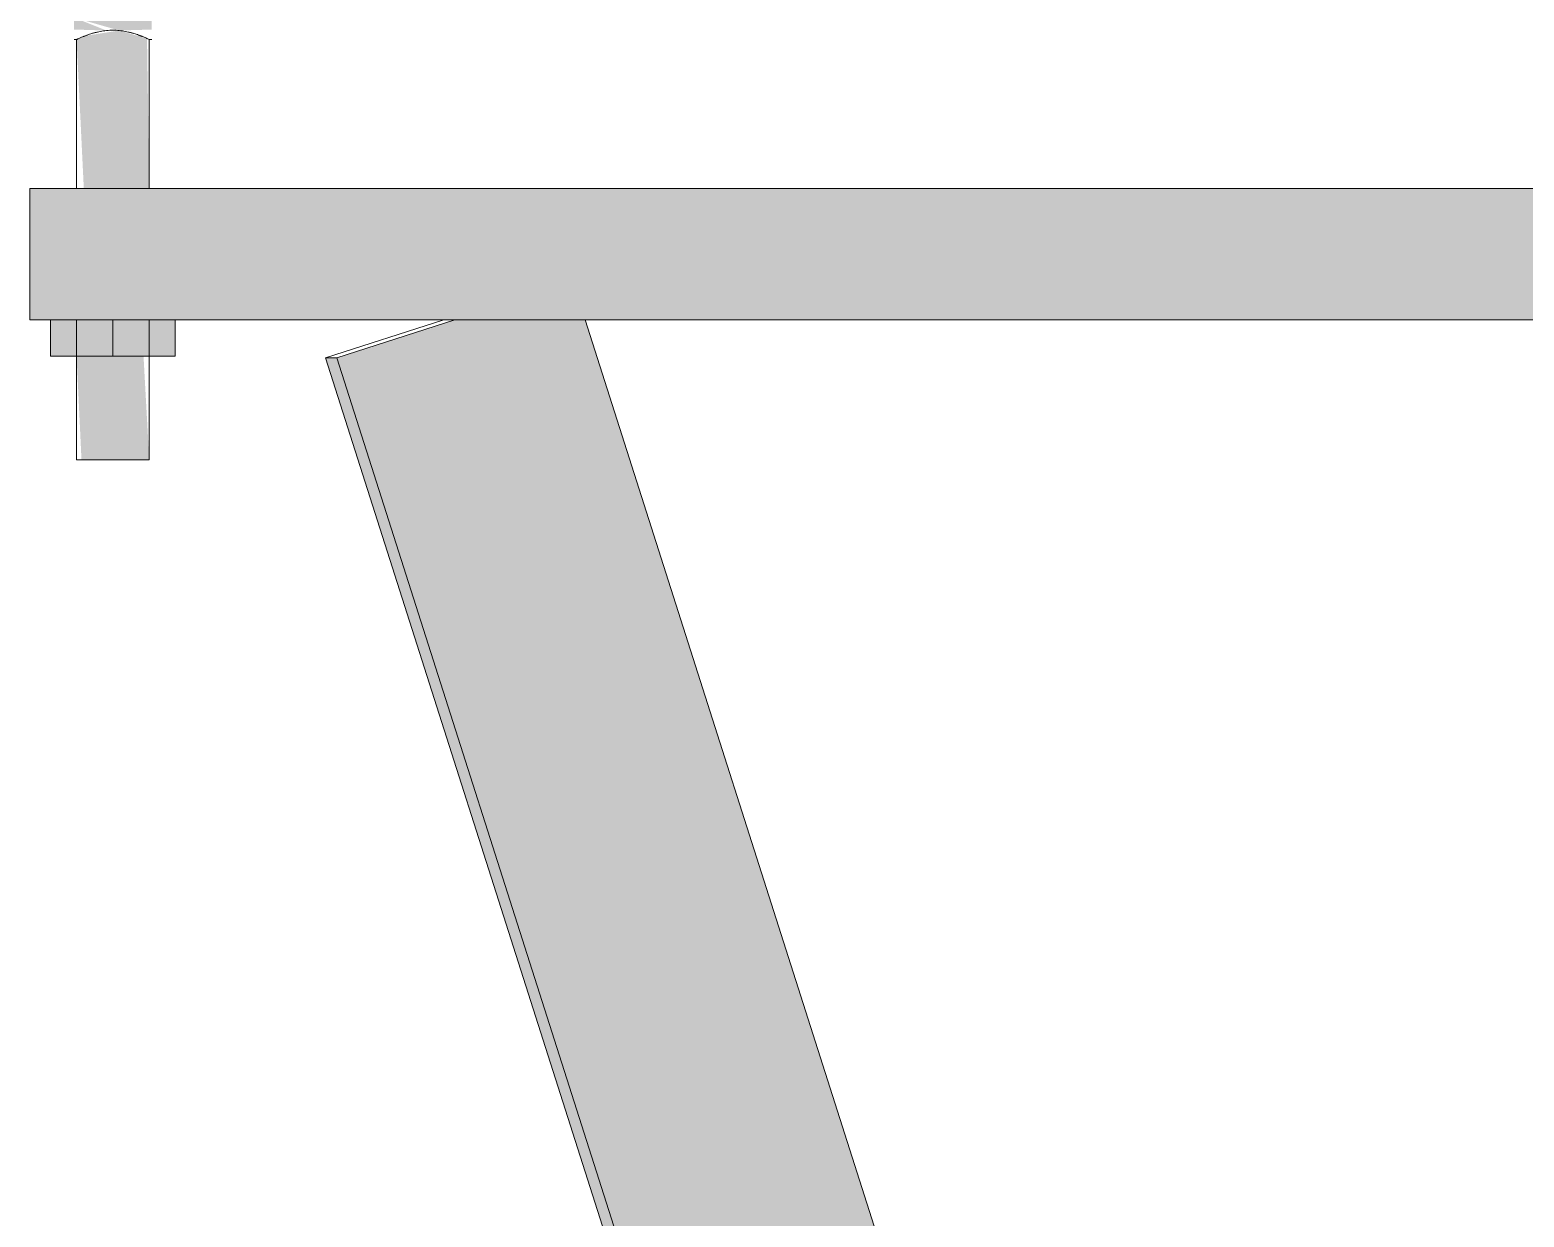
# Model space of a CAD drawing. Header units: inches. Extents: x -55396 to -733, y -290 to 853.
# Drawn here: x -25004.61 to -24986.61, y 270.57 to 284.87 of the extents above; entities that cross this region are included whole.
import ezdxf

# ---------------------------------------------------------------- set-up
doc = ezdxf.new("R2010")
doc.units = ezdxf.units.IN
doc.header["$MEASUREMENT"] = 0
doc.layers.add('Q-SPCQ', color=91, linetype='Continuous', lineweight=9)

# ---------------------------------------------------------------- blocks, each defined once
blk = doc.blocks.new('Basketball_Backstop-Performance_Sports_Systems-3103-Ceiling_Hung - 27_-0_ to 27_-11 7_8_-652462-Section 13')
at = {"layer": 'Q-SPCQ'}
h = blk.add_hatch(color=256, dxfattribs=at)
h.paths.add_polyline_path([(-25003.684, 284.859), (-25004.075, 285.015), (-25004.075, 284.871), (-25003.684, 284.859)], flags=0)
h.paths.add_polyline_path([(-25003.53, 284.859), (-25003.138, 284.871), (-25003.138, 285.656), (-25004.075, 285.656), (-25004.075, 285.015), (-25003.607, 284.881)], flags=0)
h = blk.add_hatch(color=256, dxfattribs=at)
h.paths.add_polyline_path([(-25003.297, 279.687), (-25003.169, 279.687), (-25003.238, 280.937), (-25004.044, 280.937), (-25003.985, 279.687), (-25003.388, 279.687)], flags=0)
h.paths.add_polyline_path([(-25003.558, 282.955), (-25003.169, 282.955), (-25003.196, 284.763), (-25003.53, 284.859), (-25003.941, 284.795), (-25004.044, 284.75), (-25003.957, 282.955), (-25003.655, 282.955)], flags=0)
h = blk.add_hatch(color=256, dxfattribs=at)
h.paths.add_polyline_path([(-25004.607, 281.375), (-24957.549, 281.375), (-24957.549, 282.955), (-25004.607, 282.955), (-25004.607, 281.617)], flags=0)
h.paths.add_polyline_path([(-24947.051, 281.375), (-24908.607, 281.375), (-24908.607, 282.955), (-24955.674, 282.955), (-24955.674, 281.375)], flags=0)
for points in [[(-25003.607, 280.937), (-25003.607, 281.375), (-25004.357, 281.375), (-25004.357, 280.937)], [(-25003.607, 280.937), (-25002.857, 280.937), (-25002.857, 281.375), (-25003.607, 281.375)], [(-24959.97, 152.543), (-24959.817, 152.592), (-24959.817, 161.789), (-24960.262, 161.817), (-24960.337, 162), (-24960.129, 162.242), (-24959.928, 162.248), (-24997.919, 281.375), (-24999.488, 281.375), (-25000.911, 280.918), (-24960.648, 154.669)], [(-24959.97, 152.543), (-25000.911, 280.918), (-25001.045, 280.918), (-24960.104, 152.543)]]:
    blk.add_hatch(color=256, dxfattribs=at).paths.add_polyline_path(points, flags=0)
for p, q in [((-25004.075, 284.75), (-25004.044, 284.75)), ((-25004.044, 284.75), (-25004.044, 282.955)), ((-25003.169, 282.955), (-25003.169, 284.75)), ((-25003.169, 284.75), (-25003.138, 284.75)), ((-25004.607, 281.375), (-25004.607, 282.955)), ((-24957.549, 282.955), (-25004.607, 282.955)), ((-24957.549, 281.375), (-25004.607, 281.375)), ((-25004.357, 280.937), (-25004.357, 281.375)), ((-25004.044, 281.375), (-25004.044, 279.687)), ((-25003.607, 280.937), (-25003.607, 281.375)), ((-25003.169, 279.687), (-25003.169, 281.375)), ((-25002.857, 280.937), (-25002.857, 281.375)), ((-24999.622, 281.375), (-25001.045, 280.918)), ((-25000.911, 280.918), (-24999.488, 281.375)), ((-24997.919, 281.375), (-24959.927, 162.244)), ((-25003.607, 280.937), (-25004.357, 280.937)), ((-25002.857, 280.937), (-25003.607, 280.937)), ((-25001.045, 280.918), (-25000.911, 280.918)), ((-24960.104, 152.543), (-25001.045, 280.918)), ((-24959.97, 152.543), (-25000.911, 280.918)), ((-25003.169, 279.687), (-25004.044, 279.687))]:
    blk.add_line(p, q, dxfattribs=at)
blk.add_open_spline([(-25003.169, 284.75), (-25003.169, 284.75), (-25003.173, 284.752), (-25003.184, 284.758), (-25003.196, 284.762), (-25003.21, 284.769), (-25003.228, 284.777), (-25003.245, 284.785), (-25003.26, 284.791), (-25003.272, 284.795), (-25003.284, 284.799), (-25003.302, 284.806), (-25003.325, 284.814), (-25003.35, 284.822), (-25003.37, 284.829), (-25003.387, 284.833), (-25003.403, 284.837), (-25003.426, 284.842), (-25003.455, 284.848), (-25003.492, 284.855), (-25003.529, 284.859), (-25003.568, 284.862), (-25003.607, 284.862), (-25003.645, 284.862), (-25003.684, 284.859), (-25003.721, 284.855), (-25003.758, 284.848), (-25003.787, 284.842), (-25003.81, 284.837), (-25003.827, 284.833), (-25003.843, 284.829), (-25003.864, 284.822), (-25003.888, 284.814), (-25003.911, 284.806), (-25003.929, 284.799), (-25003.941, 284.795), (-25003.953, 284.791), (-25003.968, 284.785), (-25003.985, 284.777), (-25004.003, 284.769), (-25004.018, 284.762), (-25004.029, 284.758), (-25004.041, 284.752), (-25004.044, 284.75), (-25004.044, 284.75)], degree=3, knots=[0, 0, 0, 0, 0.055556, 0.083333, 0.111111, 0.138889, 0.166667, 0.194444, 0.208333, 0.222222, 0.236111, 0.25, 0.277778, 0.305556, 0.319444, 0.333333, 0.347222, 0.361111, 0.388889, 0.416667, 0.444444, 0.472222, 0.5, 0.527778, 0.555556, 0.583333, 0.611111, 0.638889, 0.652778, 0.666667, 0.680556, 0.694444, 0.722222, 0.75, 0.763889, 0.777778, 0.791667, 0.805556, 0.833333, 0.861111, 0.888889, 0.916667, 0.944444, 1, 1, 1, 1], dxfattribs=at)

msp = doc.modelspace()

# ---------------------------------------------------------------- block references
at = {"layer": 'Q-SPCQ'}
msp.add_blockref('Basketball_Backstop-Performance_Sports_Systems-3103-Ceiling_Hung - 27_-0_ to 27_-11 7_8_-652462-Section 13', (0, 0), dxfattribs=at)

doc.saveas('drawing.dxf')
